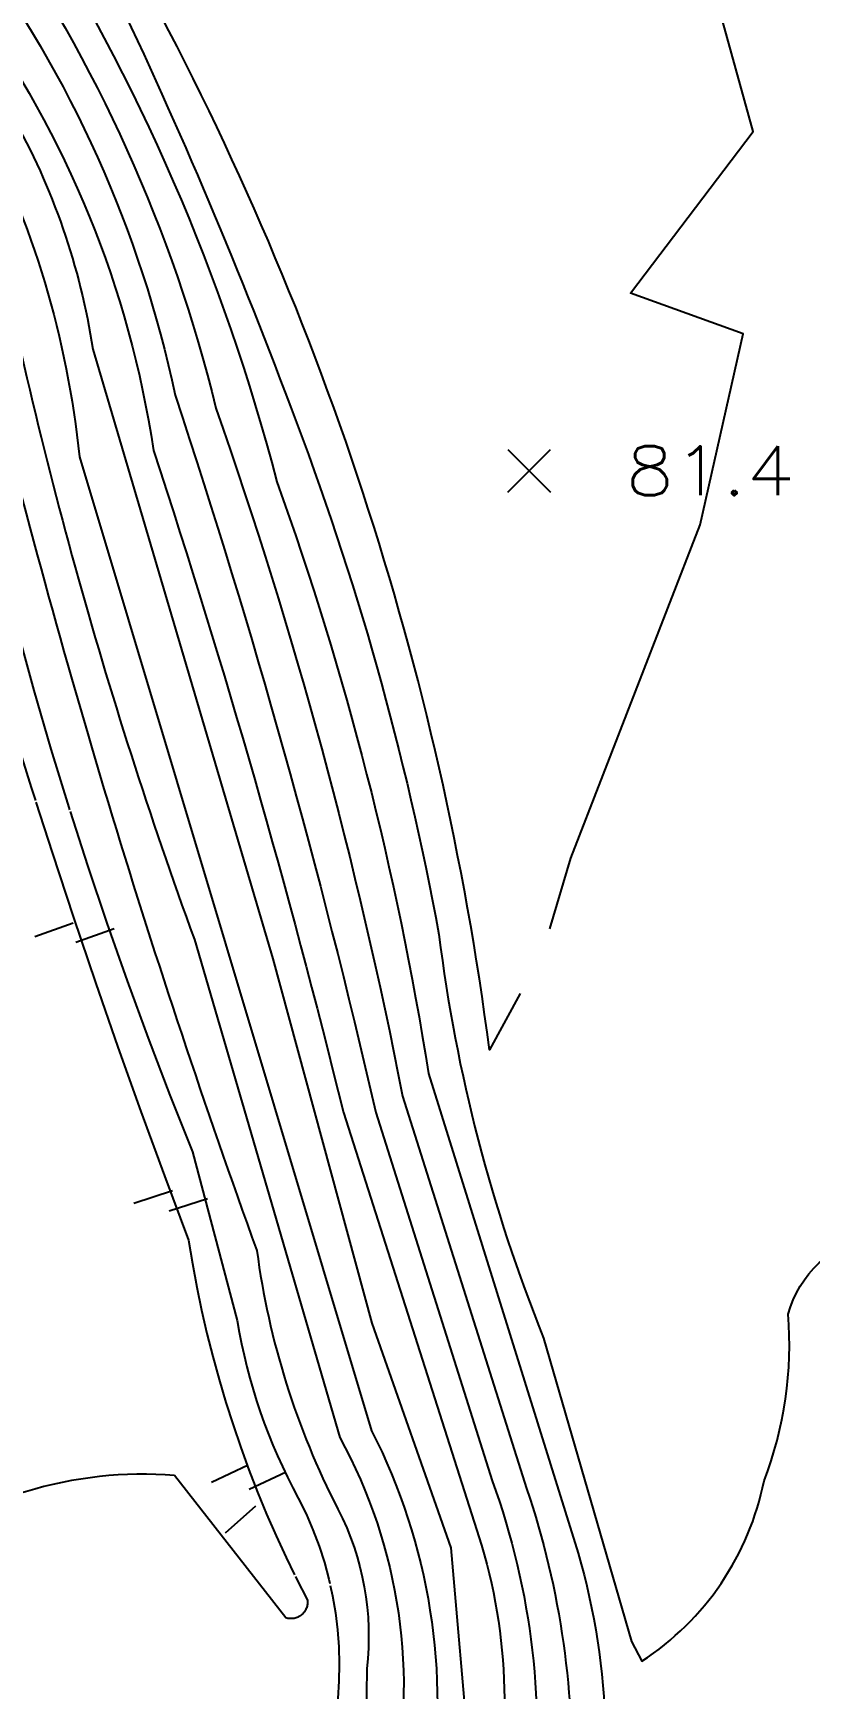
# Model space of a CAD drawing. Header units: feet. Extents: x 1023941 to 1026768, y 90264 to 94497.
# Drawn here: x 1026153.9 to 1026192, y 91827.8 to 91908.9 of the extents above; entities that cross this region are included whole.
import ezdxf
from ezdxf.enums import TextEntityAlignment as Align

# ---------------------------------------------------------------- set-up
doc = ezdxf.new("R2010")
doc.units = ezdxf.units.FT
doc.header["$MEASUREMENT"] = 0
doc.linetypes.add('LTP702', pattern=[40, 40, 0])
doc.linetypes.add('LTP706', pattern=[40, 40, 0])
for name, color, linetype in [('CF-DEP_INDX', 11, 'LTP702'), ('CF-DEP_INT', 9, 'LTP706'), ('CF-INDEX', 11, 'Continuous'), ('CF-INTERMED', 9, 'Continuous'), ('F1-E6COL', 9, 'Continuous'), ('SPOTELEV', 9, 'Continuous')]:
    doc.layers.add(name, color=color, linetype=linetype)
doc.styles.add('60', font='simplex.shx', dxfattribs={"width": 1.15, "height": 2.4})

# ---------------------------------------------------------------- blocks, each defined once
blk = doc.blocks.new('*U103')
at = {"layer": 'F1-E6COL', "elevation": 81, "flags": 128}
blk.add_lwpolyline([(1026179.261, 91865.021), (1026180.28, 91868.495), (1026186.617, 91884.833), (1026188.727, 91894.197), (1026183.206, 91896.187), (1026189.219, 91904.118), (1026183.274, 91925.642), (1026182.521, 91931.694), (1026181.148, 91935.603), (1026185.392, 91941.075), (1026184.867, 91955.549), (1026191.4, 91959.29), (1026200.945, 91953.359), (1026216.484, 91951.479), (1026223.787, 91977.988), (1026227.692, 91985.539), (1026230.163, 91988.211), (1026238.659, 92000.191), (1026250.402, 92008.803), (1026263.29, 92012.437)], dxfattribs=at)
blk = doc.blocks.new('SPOT')
for p, q in [((-0.5, -0.5), (0.5, 0.5)), ((-0.5, 0.5), (0.5, -0.5))]:
    blk.add_line(p, q)
blk = doc.blocks.new('DEPRESS2')
blk.add_line((0.005859, -0.996094), (0.001953, -0.001953))
blk = doc.blocks.new('DEPRESS')
blk.add_line((0.005859, -0.996094), (0.001953, -0.001953))

msp = doc.modelspace()

# ---------------------------------------------------------------- linework, layer by layer
at = {"layer": 'CF-DEP_INDX', "elevation": 70, "flags": 128}
msp.add_lwpolyline([(1026106.74, 92134.7), (1026105.45, 92130.18, -0.12088666), (1026100.71, 92122.08, 0.11255736), (1026092.18, 92107.21, -0.03695197), (1026089.72, 92084.23, 0.07970518), (1026096.96, 92003.54, 0.0350089), (1026131.06, 91928.1), (1026136.6, 91915.98, 0.0761532), (1026145.81, 91901.07, 0.03252545), (1026161.55, 91849.77, 0.08270709), (1026167.38, 91832.12, -0.54491281), (1026166.32, 91831.25), (1026160.87, 91838.22, 0.0963603), (1026153.57, 91837.43, -0.11785681), (1026137.17, 91836.77, 0.04640701), (1026116.92, 91848.61, -0.07668029), (1026102.39, 91860.36), (1026096.53, 91864.61), (1026095.82, 91864.57), (1026097.38, 91858.77), (1026099.78, 91852.1, -0.63993526), (1026094.41, 91850.97), (1026085.06, 91855.99, 0.07357968), (1026070.07, 91845.29), (1026067.64, 91832.48), (1026063.67, 91824.47, 0.18194977), (1026060.76, 91809.18), (1026059.43, 91796.71, 0.07210791), (1026060.4, 91754.67), (1026061.48, 91736.5, -0.03652559), (1026060.84, 91704.06), (1026056.24, 91683.35, -0.17495519), (1026046.93, 91670.44, -0.04503323), (1026011.19, 91648.52, 0.2414841), (1026009.2, 91646.3), (1026009.54, 91636.51, -0.08055471), (1026008.55, 91624.49), (1026002.59, 91636.18), (1025998.23, 91641.58, -0.035355), (1025978.12, 91639.53), (1025948.48, 91644.47, -0.04725202), (1025928.08, 91655.94)], format="xyb", dxfattribs=at)
at = {"layer": 'CF-DEP_INT', "elevation": 71, "flags": 128}
msp.add_lwpolyline([(1026108.1, 92134.12, -0.12841929), (1026098.65, 92117.37, 0.1646121), (1026093.35, 92103.06), (1026092.97, 92095.76, 0.05054032), (1026091, 92060.11, 0.04441821), (1026092.55, 92036.31), (1026097.65, 92006.84), (1026102.64, 91992.66, 0.02284107), (1026134.98, 91923.54, 0.0849039), (1026148.77, 91900.04, 0.0557704), (1026161.75, 91854.1), (1026163.94, 91845.83, 0.08393257), (1026166.93, 91837.11, -0.19575004), (1026168.21, 91823.97, -0.4448931), (1026156.74, 91822.32, -0.04690985), (1026133.18, 91837.36, 0.0337403), (1026114.33, 91847.97, -0.09682297), (1026107.2, 91853.2, 0.06366115), (1026098.03, 91861.28), (1026104.29, 91845.02), (1026103.45, 91840.64), (1026098.53, 91842.65), (1026087.73, 91848.16), (1026073.68, 91836.82, -0.1612148), (1026066.61, 91816.03, 0.11511315), (1026064.96, 91808.76, 0.03099009), (1026062.35, 91765.54), (1026064.96, 91738.79, -0.08487634), (1026065.07, 91724.71, -0.09442775), (1026058.08, 91677.86, -0.23027183), (1026051.73, 91669.52, -0.04744737), (1026011.18, 91644.91), (1026011.7, 91630.71), (1026010.56, 91622.56, -0.6187935), (1026008.12, 91622.22), (1026005.88, 91625.43), (1026001.21, 91634.57, 0.14066767), (1025998.29, 91638.22, -0.05390654), (1025977.1, 91635.82), (1025947.35, 91641.33, -0.0451255), (1025919.9, 91656.66, 0.03205688), (1025840.33, 91691.06, -0.02078115), (1025801.27, 91703.76), (1025736.92, 91716.26), (1025705.05, 91726.03, -0.06966754), (1025671.85, 91743.56, -0.0877572), (1025649.95, 91762.89, -0.03108007), (1025622.41, 91794.55, -0.01110562), (1025583.17, 91843.31, -0.03428045), (1025562.61, 91871.3, 0.02559952), (1025544.71, 91890.79, 0.01565372), (1025508.74, 91939.21, -0.02971587), (1025476.95, 91983.1), (1025458.67, 92005.81, 0.02374934), (1025414.24, 92063.58, 0.05336251), (1025393.57, 92087.77, -0.00937659), (1025336.92, 92165.26), (1025320.99, 92191.4, -0.05120987), (1025305.51, 92235.62, -0.07244413), (1025303.97, 92272.29, -0.01533927), (1025314.64, 92363.45), (1025318.64, 92388.92), (1025321.59, 92402.15, -0.04475109), (1025326.98, 92438.23, -0.03147437), (1025331.62, 92459.42), (1025332.54, 92468.82, -0.08604777), (1025334.88, 92485.08, 0.01252542), (1025345.24, 92544.12), (1025353.81, 92580.92, 0.02571535), (1025367.36, 92674.55, 0.04911763), (1025371.91, 92728.33), (1025373.31, 92737.31, -0.15081617), (1025380.98, 92755.49, 0.17017093), (1025391.35, 92786.35, 0.02722321), (1025372.53, 92867.05, -0.02697227), (1025368.44, 92897.13, -0.10393709), (1025372.47, 92922.29), (1025375.9, 92936.9, 0.0355246), (1025383.48, 92966.69), (1025389.3, 92982.24, 0.16598284), (1025393.15, 93021.1, -0.02916674), (1025378.69, 93087.76, -0.10044425), (1025379.24, 93113.03), (1025380.7, 93119.84, 0.18162725), (1025373.5, 93127.03, -0.06128725), (1025354.34, 93142.39), (1025348.84, 93149.6, -0.05844954), (1025357.86, 93166.15, 0.04989431), (1025375.22, 93199.46, -0.02387108), (1025404.32, 93231.68, 0.04518392), (1025423.71, 93240.7), (1025450.46, 93262.33, -0.02485253), (1025477.08, 93272.84, -0.10812562), (1025521.13, 93271.43, -0.14968558), (1025535.82, 93262.51, -0.03021621), (1025568.52, 93225.66, 0.02797949), (1025595.4, 93195.7), (1025597.79, 93194.29), (1025597.63, 93201.27, -0.12773026), (1025604.33, 93206.3, -0.23478239), (1025612.35, 93203.64, -0.22503979), (1025612.3, 93197.95, 0.29028922), (1025613.07, 93194.69, 0.10483545), (1025623.43, 93195.3, -0.03464935), (1025650.12, 93199.2, 0.0196916), (1025686.37, 93211.56), (1025702.09, 93202.31), (1025714.32, 93188.16, 0.10970299), (1025739.68, 93170.44, 0.07224603), (1025749.12, 93169.71)], format="xyb", dxfattribs=at)
at = {"layer": 'CF-INDEX', "flags": 128}
for points, elevation in [([(1026138.6, 91963.65), (1026136.59393, 91963.03944), (1026131.05, 91961.47, 0.4678661), (1026130.84265, 91958.70653, 0.0965182), (1026146.63, 91932.07, -0.04503732), (1026166.54, 91890.64, -0.04622228), (1026173.81852, 91864.75049, 0.0647793), (1026178.95, 91844.96), (1026183.26, 91830.09), (1026183.76, 91829.12, 0.20177003), (1026189.75, 91837.97, 0.11288576), (1026190.92924, 91846.13522, -0.27409212), (1026195.04, 91850.03, 0.19914763)], 80), ([(1026145.57, 91916.56, 0.04875319), (1026152.89301, 91904.9043, -0.09101956), (1026156.86417, 91893.43585), (1026165.68, 91863.55), (1026170.54, 91845.7), (1026174.40948, 91834.68314), (1026175.29894, 91824.35278, -0.30566436), (1026170.96, 91817.81, -0.27273031), (1026159.79857, 91815.02609, -0.1268904), (1026137.11, 91827.19, 0.02996697), (1026118.11, 91837.85), (1026117.18, 91837.89), (1026128.08077, 91819.98864, 0.08344941), (1026138.84134, 91810.95943), (1026139.66, 91810.01), (1026126.19714, 91814.67299, 0.1907912), (1026122.75005, 91814.96549), (1026097.27715, 91804.91762), (1026089.61293, 91800.27512, 0.271454), (1026084.39, 91788.55), (1026083.24, 91780.97)], 75)]:
    msp.add_lwpolyline(points, format="xyb", dxfattribs=dict(at, elevation=elevation))
at = {"layer": 'CF-INTERMED', "flags": 128}
for points, elevation in [([(1026177.80119, 91861.8618), (1026176.3, 91859.09, 0.0933191), (1026158.92986, 91912.15731, 0.06767201), (1026141.11223, 91942.02307), (1026134.17, 91953.23, -0.24240922), (1026138.21, 91955.44, -0.22390833), (1026150.5, 91951.59, 0.15682208), (1026166.96, 91961.59, 0.14636421), (1026164.31, 91972.77, 0.08868149), (1026148.82, 92011.38, -0.11010439), (1026126.86, 92034.97, -0.14608306), (1026123.85742, 92048.80564, -0.10347451), (1026127.82, 92074.41), (1026131.31, 92080.35, 0.25768109)], 81), ([(1026136.93, 91927.33, 0.07940742), (1026151.64, 91901.41, 0.04029242), (1026161.84, 91864.5), (1026168.96, 91840.09, -0.18109111), (1026171.51, 91822.44, -0.20399435), (1026163.135, 91817.51488, -0.1396786), (1026139.73156, 91828.98049, 0.05527216), (1026110.28, 91845.64, 0.51041651), (1026109.49034, 91843.53581, 0.05036591), (1026118.3, 91829.27, -1.2116732), (1026116.11, 91828.1, -0.0485705), (1026099.99, 91832.21), (1026083.28, 91821.88, -0.08547697), (1026080.66177, 91811.51773, 0.20449209), (1026072.11601, 91782.10001, -0.05366143), (1026071.08, 91763.3, 0.11842568)], 73), ([(1026139.05, 91926.7, 0.080287), (1026151.23285, 91904.80621, -0.09385155), (1026156.21, 91888.16), (1026170.52132, 91840.41858, -0.15875828), (1026173.38, 91822.39, -0.08260208), (1026166.2, 91816.41, -0.17033749), (1026146.71028, 91822.10611, 0.04995533), (1026112.26, 91842.92, 0.30677338), (1026113.04319, 91840.09927, -0.03609134), (1026123.99, 91822.81), (1026126.30031, 91819.40319, -0.74401028), (1026124.85, 91818.56, 0.10331266), (1026112.26, 91824.07, 0.06752196), (1026089.65668, 91811.68053, 0.22664597), (1026077.09, 91779.43, -0.06949226), (1026075.82566, 91764.16988, 0.08391199)], 74), ([(1026136.83391, 91923.48452, 0.07328014), (1026149.62715, 91901.29515, -0.09097199), (1026151.86, 91892.18, 0.02640888), (1026164.9, 91849.26, 0.08575652), (1026168.87, 91836.58, -0.15035749), (1026170.28089, 91828.75499), (1026170.22, 91823.91, -0.2029973), (1026163.28153, 91818.90767, -0.12880794), (1026146.69, 91826.11, 0.03942977), (1026110.48, 91847.99), (1026105.48, 91852.49), (1026101.91, 91855.91, 0.06015911), (1026112.95, 91833.78, -0.30919849), (1026107.56, 91833.98), (1026092.15, 91840.12), (1026078.1, 91828.94, -0.19034107), (1026070.33334, 91809.74949, 0.08311182), (1026067.7392, 91792.50043), (1026066.25396, 91759.68273, 0.04102831)], 72), ([(1026153.51, 91915.44, -0.0776757), (1026165.88, 91886.94, -0.04733529), (1026173.30631, 91857.94187), (1026180.64, 91834.42, -0.12774285), (1026181.11, 91817.02), (1026182.15, 91814.87, -0.41623397), (1026180.9, 91808.34, -0.39548827), (1026175.86, 91806.63, -0.23248309), (1026181.79, 91812.49, 0.76381535), (1026177.70169, 91814.47119, -0.28239894), (1026154.49, 91810.39), (1026152.48, 91810.64, 0.44937402), (1026152.94635, 91808.09842, 0.14881193), (1026166.84, 91800.39, 0.10547858), (1026179.17, 91798.24), (1026185.41, 91792.63, -0.25954784), (1026182.67, 91789.91), (1026163.1638, 91775.49158, -0.11545198), (1026150.41589, 91770.42918)], 79), ([(1026151.92972, 91914.87006, -0.09242503), (1026162.89255, 91890.54799, -0.03621751), (1026172.04, 91856.82), (1026178.11581, 91837.58372, -0.09356255), (1026180.28872, 91822.20766, -0.25009531), (1026176.8459, 91815.94368, -0.29903047), (1026154.63, 91811.9, -0.14555019), (1026133.76, 91824.13), (1026132.8, 91824.51, 0.10169144), (1026144.44, 91813.61), (1026156.06, 91802.75), (1026162.36, 91799.6), (1026167.18, 91797.74), (1026167.57, 91797.11, -0.35361469), (1026162.49692, 91796.60672, 0.28990204), (1026160.42758, 91796.04494, -0.04380802), (1026141.92, 91783.38, 0.04492218), (1026116.65, 91752.96, 0.16517291), (1026109.65, 91728.49, 0.02224533), (1026108.69, 91679.78, 0.05721419), (1026117.73, 91646.38, -0.03789053), (1026134.74868, 91613.55439, 0.05259184)], 78), ([(1026150.89627, 91913.45498, -0.10720769), (1026160.89412, 91891.18241, -0.02340313), (1026170.73079, 91856.03026), (1026176.42917, 91837.97049, -0.11774382), (1026178.37229, 91821.13612, -0.20934481), (1026175.86201, 91817.37744, -0.31219724), (1026154.39844, 91813.42958, -0.11696343), (1026137.68594, 91822.69669, 0.0836508), (1026128.91, 91828.36), (1026128.11, 91828.44, 0.15757262), (1026143.19, 91812.13), (1026151.82, 91804.19, 0.06291457), (1026159.93, 91797.95), (1026147.08, 91802.39, -0.03684297), (1026127.75, 91790.85), (1026100.39278, 91757.64385), (1026097.23, 91752.5), (1026100.33438, 91726.26996, 0.01698233), (1026099.34, 91681.43, 0.02889857), (1026105.14, 91653.65, 0.10891926), (1026116.37, 91633.26, -0.02351386), (1026129.73246, 91606.39406, -0.15253511)], 77), ([(1026150.89648, 91910.38576, -0.12043229), (1026159.83, 91888.48, -0.01910275), (1026169.13767, 91856.02591), (1026175.91296, 91834.81159, -0.14010011), (1026176.03, 91819.76, -0.19233143), (1026163.43, 91813.19, -0.14980163), (1026139.96, 91822.83, 0.07441072), (1026122.22, 91833.61, 0.09475503), (1026135.28, 91815.75, -0.06933866), (1026147.84, 91804.41), (1026135.84, 91808.04, -0.05390516), (1026114.13941, 91798.41024), (1026110.94, 91798.04, 0.47708911), (1026106.56, 91790.53, 0.03337931), (1026091.62098, 91771.96108, 0.20126633), (1026087.92, 91749.76, -0.03965127), (1026090.9362, 91716.82894), (1026089.09, 91695.07, 0.02765716), (1026092.7, 91664.83, 0.1400211), (1026096.69012, 91648.34506, 0.0811174), (1026111.92, 91625.3), (1026126.01, 91596.37)], 76)]:
    msp.add_lwpolyline(points, format="xyb", dxfattribs=dict(at, elevation=elevation))

# ---------------------------------------------------------------- block references
at = {"layer": 'CF-DEP_INDX', "yscale": 2, "zscale": 2}
for p, xscale, rotation in [((1026155.9, 91865.32, 70), 1.999999999999285, 289.4635699997676), ((1026160.77, 91852.2, 70), 1.999999999999623, 287.8253749995609), ((1026164.48, 91838.76, 70), 2.00000000000267, 295.0157459998402), ((1026163.35, 91835.4, 70), 2.000000000006317, 131.3801320003452)]:
    msp.add_blockref('DEPRESS', p, dxfattribs=dict(at, xscale=xscale, rotation=rotation))
at = {"layer": 'CF-DEP_INT', "yscale": 2, "zscale": 2}
for p, xscale, rotation in [((1026157.91, 91865.04, 71), 1.999999999995006, 289.1775220000257), ((1026162.49, 91851.82, 71), 2.00000000001441, 287.81895100128), ((1026166.33, 91838.41, 71), 1.999999999991899, 294.8181779992333)]:
    msp.add_blockref('DEPRESS2', p, dxfattribs=dict(at, xscale=xscale, rotation=rotation))
at = {"layer": 'F1-E6COL'}
msp.add_blockref('*U103', (0, 0), dxfattribs=at)
at = {"layer": 'SPOTELEV', "xscale": 2.099999999976717, "yscale": 2.100000000005821, "zscale": 2.1}
msp.add_blockref('SPOT', (1026178.24, 91887.48), dxfattribs=at)

# ---------------------------------------------------------------- texts
at = {"layer": 'SPOTELEV', "style": '60', "width": 1.15}
msp.add_text('81.4', height=2.4, dxfattribs=at).set_placement((1026187.11, 91887.48), align=Align.MIDDLE_CENTER)

doc.saveas('drawing.dxf')
